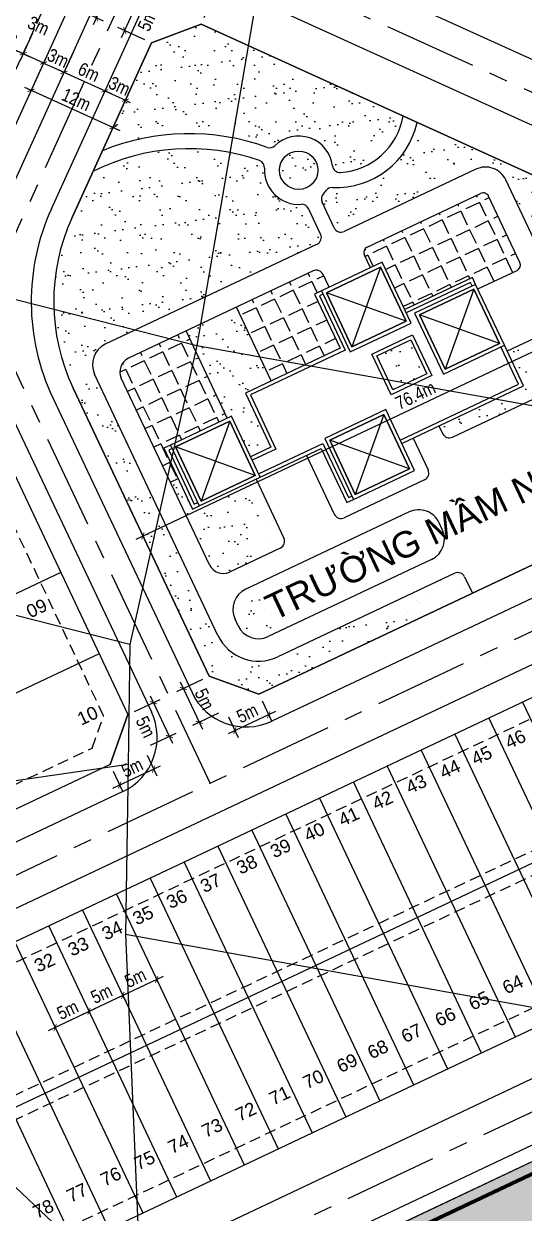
# Model space of a CAD drawing. Extents: x 597165 to 598689, y 1181586 to 1183364.
# Drawn here: x 597523.4 to 597590.2, y 1182711.4 to 1182870.2 of the extents above; entities that cross this region are included whole.
import ezdxf
from ezdxf.enums import TextEntityAlignment as Align

# ---------------------------------------------------------------- set-up
doc = ezdxf.new("R2010")
doc.units = 0
doc.header["$MEASUREMENT"] = 0
doc.linetypes.add('CENTER', pattern=[2, 1.25, -0.25, 0.25, -0.25])
doc.linetypes.add('DASHED', pattern=[0.75, 0.5, -0.25])
doc.layers.get('0').update_dxf_attribs({"linetype": 'CONTINUOUS'})
doc.layers.get('DEFPOINTS').update_dxf_attribs({"color": 8, "linetype": 'CONTINUOUS'})
for name, color, linetype in [('CGXD', 3, 'CONTINUOUS'), ('DIM-T', 7, 'CONTINUOUS'), ('DTEXT', 7, 'CONTINUOUS'), ('HA-CAY-XANH-KO', 3, 'CONTINUOUS'), ('HA-SAN', 41, 'CONTINUOUS'), ('NEN-HT', 8, 'CONTINUOUS'), ('NET-02', 2, 'CONTINUOUS'), ('NET-03', 3, 'CONTINUOUS'), ('NET-04', 4, 'CONTINUOUS'), ('NET-LE-CO', 3, 'CONTINUOUS'), ('NET-LENGOAI', 4, 'CONTINUOUS'), ('NET-LETRONG', 5, 'CONTINUOUS'), ('NET-LO-GIOI-DIEN-GIOI', 7, 'CENTER'), ('NET-PLO', 2, 'CONTINUOUS'), ('NET-TIM', 2, 'CENTER'), ('TEXT-SOLO', 7, 'CONTINUOUS')]:
    doc.layers.add(name, color=color, linetype=linetype)
doc.styles.add('AVO', font='VHELVEN.TTF')
doc.styles.add('VHEL-B', font='VHELVEB.TTF')
doc.styles.add('VHEL-C-R', font='VHELVCN.TTF')
doc.styles.add('VHEL-R', font='VHELVEN.TTF')
doc.dimstyles.new('TL1000', dxfattribs={"dimscale": 0, "dimtxt": 2, "dimasz": 0.7, "dimexe": 1, "dimexo": 1, "dimgap": 0.5, "dimtad": 1, "dimdec": 1, "dimzin": 12, "dimtxsty": 'VHEL-C-R', "dimblk1": 'ARCHTICK', "dimblk2": 'ARCHTICK', "dimsah": 1, "dimcen": -0.09, "dimdle": 1, "dimclrd": 256, "dimclre": 256, "dimclrt": 256, "dimazin": 3, "dimtfac": 0.005, "dimtdec": 1, "dimtix": 1, "dimtmove": 0, "dimatfit": 3, "dimtolj": 1, "dimtzin": 0})
pattern_1 = [(37.26582263, (0, 0), (-0.11023521, 3.854130278), [0, -3.04, 0, -3.4, 0, -3.25]), (7.26582263, (0, 0), (3.562592942, 5.629778284), [0, -1.64, 0, -2.74, 0, -1.05]), (327.26582263, (-2.46, 0.01), (6.228277961, -0.014137947), [0, -1, 0, -3.6, 0, -4.7]), (317.26582263, (-2.46, 0.01), (6.019377384, 1.73076346), [0, -0.5, 0, -2.36, 0, -2.7])]
pattern_2 = [(205.28251725, (241162.1506, 1186.709), (1.1744754434, -2.486585497), [2, -0.75]), (295.28251725, (241162.1506, 1186.709), (2.486585497, 1.1744754434), [2, -0.75])]

# ---------------------------------------------------------------- blocks, each defined once
blk = doc.blocks.new('_ARCHTICK')
at = {"color": 0, "linetype": 'BYBLOCK', "const_width": 0.15}
blk.add_lwpolyline([(-0.5, -0.5), (0.5, 0.5)], dxfattribs=at)
blk = doc.blocks.new('*D770')
at = {"linetype": 'BYBLOCK'}
for p, q in [((597515.55, 1182869.77), (597524.2, 1182865.84)), ((597524.53, 1182868.98), (597522.88, 1182865.34))]:
    blk.add_line(p, q, dxfattribs=at)
at = {"layer": 'DEFPOINTS', "color": 0, "linetype": 'BYBLOCK'}
for p in [(597518.11, 1182873), (597524.94, 1182869.89), (597523.29, 1182866.25)]:
    blk.add_point(p, dxfattribs=at)
at = {"linetype": 'BYBLOCK', "xscale": 0.7, "yscale": 0.7, "zscale": 0.7}
for p, rotation in [((597516.46, 1182869.35), 155.5697747363077), ((597523.29, 1182866.25), 335.5697747363077)]:
    blk.add_blockref('_ARCHTICK', p, dxfattribs=dict(at, rotation=rotation))
at = {"linetype": 'BYBLOCK', "insert": (597520.45, 1182869.07), "char_height": 1.75, "attachment_point": 5, "rotation": 335.5698, "style": 'VHEL-C-R'}
blk.add_mtext('\\A1;7.5m', dxfattribs=at)
blk = doc.blocks.new('*D769')
at = {"linetype": 'BYBLOCK'}
for p, q in [((597527.26, 1182867.73), (597525.61, 1182864.1)), ((597522.38, 1182866.67), (597526.02, 1182865.01))]:
    blk.add_line(p, q, dxfattribs=at)
at = {"layer": 'DEFPOINTS', "color": 0, "linetype": 'BYBLOCK'}
for p in [(597524.94, 1182869.89), (597527.67, 1182868.65), (597526.02, 1182865.01)]:
    blk.add_point(p, dxfattribs=at)
at = {"linetype": 'BYBLOCK', "xscale": 0.7, "yscale": 0.7, "zscale": 0.7}
for p, rotation in [((597523.29, 1182866.25), 155.5697747363077), ((597526.02, 1182865.01), 335.5697747363077)]:
    blk.add_blockref('_ARCHTICK', p, dxfattribs=dict(at, rotation=rotation))
at = {"linetype": 'BYBLOCK', "insert": (597525.34, 1182869.98), "char_height": 1.75, "attachment_point": 5, "rotation": 335.5698, "style": 'VHEL-C-R'}
blk.add_mtext('\\A1;3m', dxfattribs=at)
blk = doc.blocks.new('*D768')
at = {"linetype": 'BYBLOCK'}
for p, q in [((597527.26, 1182867.73), (597525.6, 1182864.09)), ((597526.02, 1182865), (597525.38, 1182865.29)), ((597529.99, 1182866.49), (597528.33, 1182862.85)), ((597526.02, 1182865), (597528.75, 1182863.76)), ((597528.75, 1182863.76), (597529.38, 1182863.47))]:
    blk.add_line(p, q, dxfattribs=at)
at = {"layer": 'DEFPOINTS', "color": 0, "linetype": 'BYBLOCK'}
for p in [(597527.67, 1182868.65), (597530.4, 1182867.4), (597528.75, 1182863.76)]:
    blk.add_point(p, dxfattribs=at)
at = {"linetype": 'BYBLOCK', "xscale": 0.7, "yscale": 0.7, "zscale": 0.7}
for p, rotation in [((597526.02, 1182865), 335.5524836834383), ((597528.75, 1182863.76), 155.5524836834383)]:
    blk.add_blockref('_ARCHTICK', p, dxfattribs=dict(at, rotation=rotation))
at = {"linetype": 'BYBLOCK', "insert": (597527.96, 1182865.65), "char_height": 1.75, "attachment_point": 5, "rotation": 335.5525, "style": 'VHEL-C-R'}
blk.add_mtext('\\A1;3m', dxfattribs=at)
blk = doc.blocks.new('*D767')
at = {"linetype": 'BYBLOCK'}
for p, q in [((597527.84, 1182864.18), (597535.12, 1182860.87)), ((597535.45, 1182864.01), (597533.8, 1182860.37))]:
    blk.add_line(p, q, dxfattribs=at)
at = {"layer": 'DEFPOINTS', "color": 0, "linetype": 'BYBLOCK'}
for p in [(597530.4, 1182867.4), (597535.86, 1182864.92), (597534.21, 1182861.28)]:
    blk.add_point(p, dxfattribs=at)
at = {"linetype": 'BYBLOCK', "xscale": 0.7, "yscale": 0.7, "zscale": 0.7}
for p, rotation in [((597528.75, 1182863.76), 155.5524836834383), ((597534.21, 1182861.28), 335.5524836834383)]:
    blk.add_blockref('_ARCHTICK', p, dxfattribs=dict(at, rotation=rotation))
at = {"linetype": 'BYBLOCK', "insert": (597532.06, 1182863.79), "char_height": 1.75, "attachment_point": 5, "rotation": 335.5525, "style": 'VHEL-C-R'}
blk.add_mtext('\\A1;6m', dxfattribs=at)
blk = doc.blocks.new('*D766')
at = {"linetype": 'BYBLOCK'}
for p, q in [((597538.18, 1182862.77), (597536.53, 1182859.13)), ((597534.21, 1182861.28), (597533.57, 1182861.57)), ((597534.21, 1182861.28), (597536.94, 1182860.04)), ((597536.94, 1182860.04), (597537.58, 1182859.75))]:
    blk.add_line(p, q, dxfattribs=at)
at = {"layer": 'DEFPOINTS', "color": 0, "linetype": 'BYBLOCK'}
for p in [(597535.86, 1182864.92), (597538.6, 1182863.68), (597536.94, 1182860.04)]:
    blk.add_point(p, dxfattribs=at)
at = {"linetype": 'BYBLOCK', "xscale": 0.7, "yscale": 0.7, "zscale": 0.7}
for p, rotation in [((597534.21, 1182861.28), 335.5524836834383), ((597536.94, 1182860.04), 155.5524836834383)]:
    blk.add_blockref('_ARCHTICK', p, dxfattribs=dict(at, rotation=rotation))
at = {"linetype": 'BYBLOCK', "insert": (597536.15, 1182861.93), "char_height": 1.75, "attachment_point": 5, "rotation": 335.5525, "style": 'VHEL-C-R'}
blk.add_mtext('\\A1;3m', dxfattribs=at)
blk = doc.blocks.new('*D765')
at = {"linetype": 'BYBLOCK'}
for p, q in [((597527.26, 1182867.73), (597523.95, 1182860.45)), ((597538.18, 1182862.77), (597534.87, 1182855.49)), ((597523.45, 1182861.78), (597536.2, 1182855.98))]:
    blk.add_line(p, q, dxfattribs=at)
at = {"layer": 'DEFPOINTS', "color": 0, "linetype": 'BYBLOCK'}
for p in [(597527.67, 1182868.65), (597538.6, 1182863.68), (597535.29, 1182856.4)]:
    blk.add_point(p, dxfattribs=at)
at = {"linetype": 'BYBLOCK', "xscale": 0.7, "yscale": 0.7, "zscale": 0.7}
for p, rotation in [((597524.36, 1182861.36), 155.5524836850022), ((597535.29, 1182856.4), 335.5524836850022)]:
    blk.add_blockref('_ARCHTICK', p, dxfattribs=dict(at, rotation=rotation))
at = {"linetype": 'BYBLOCK', "insert": (597530.39, 1182860.13), "char_height": 1.75, "attachment_point": 5, "rotation": 335.5525, "style": 'VHEL-C-R'}
blk.add_mtext('\\A1;12m', dxfattribs=at)
blk = doc.blocks.new('*D705')
at = {"linetype": 'BYBLOCK'}
blk.add_line((597526.66, 1182735.83), (597532.99, 1182738.82), dxfattribs=at)
at = {"layer": 'DEFPOINTS', "color": 0, "linetype": 'BYBLOCK'}
for p in [(597532.08, 1182738.39), (597532.08, 1182738.39), (597527.56, 1182736.25)]:
    blk.add_point(p, dxfattribs=at)
at = {"linetype": 'BYBLOCK', "xscale": 0.7, "yscale": 0.7, "zscale": 0.7}
for p, rotation in [((597532.08, 1182738.39), 25.28251725021094), ((597527.56, 1182736.25), 205.282517250211)]:
    blk.add_blockref('_ARCHTICK', p, dxfattribs=dict(at, rotation=rotation))
at = {"linetype": 'BYBLOCK', "insert": (597529.23, 1182738.58), "char_height": 1.75, "attachment_point": 5, "rotation": 25.2825, "style": 'VHEL-C-R'}
blk.add_mtext('\\A1;5m', dxfattribs=at)
blk = doc.blocks.new('*D704')
at = {"linetype": 'BYBLOCK'}
for p, q in [((597531.18, 1182737.96), (597537.51, 1182740.95)), ((597536.59, 1182740.54), (597537.03, 1182739.62))]:
    blk.add_line(p, q, dxfattribs=at)
at = {"layer": 'DEFPOINTS', "color": 0, "linetype": 'BYBLOCK'}
for p in [(597536.17, 1182741.45), (597536.6, 1182740.52), (597532.08, 1182738.39)]:
    blk.add_point(p, dxfattribs=at)
at = {"linetype": 'BYBLOCK', "xscale": 0.7, "yscale": 0.7, "zscale": 0.7}
for p, rotation in [((597536.6, 1182740.52), 25.28251725021094), ((597532.08, 1182738.39), 205.282517250211)]:
    blk.add_blockref('_ARCHTICK', p, dxfattribs=dict(at, rotation=rotation))
at = {"linetype": 'BYBLOCK', "insert": (597533.75, 1182740.72), "char_height": 1.75, "attachment_point": 5, "rotation": 25.2825, "style": 'VHEL-C-R'}
blk.add_mtext('\\A1;5m', dxfattribs=at)
blk = doc.blocks.new('*D703')
at = {"linetype": 'BYBLOCK'}
for p, q in [((597535.7, 1182740.1), (597542.03, 1182743.09)), ((597541.15, 1182742.59), (597541.55, 1182741.76)), ((597536.59, 1182740.54), (597537.03, 1182739.62))]:
    blk.add_line(p, q, dxfattribs=at)
at = {"layer": 'DEFPOINTS', "color": 0, "linetype": 'BYBLOCK'}
for p in [(597540.73, 1182743.5), (597536.17, 1182741.45), (597541.12, 1182742.66)]:
    blk.add_point(p, dxfattribs=at)
at = {"linetype": 'BYBLOCK', "xscale": 0.7, "yscale": 0.7, "zscale": 0.7}
for p, rotation in [((597541.12, 1182742.66), 25.28251725021094), ((597536.6, 1182740.52), 205.282517250211)]:
    blk.add_blockref('_ARCHTICK', p, dxfattribs=dict(at, rotation=rotation))
at = {"linetype": 'BYBLOCK', "insert": (597538.27, 1182742.85), "char_height": 1.75, "attachment_point": 5, "rotation": 25.2825, "style": 'VHEL-C-R'}
blk.add_mtext('\\A1;5m', dxfattribs=at)
blk = doc.blocks.new('*D658')
at = {"linetype": 'BYBLOCK'}
blk.add_line((597538.37, 1182801.43), (597609.25, 1182834.91), dxfattribs=at)
at = {"layer": 'DEFPOINTS', "color": 0, "linetype": 'BYBLOCK'}
for p in [(597608.35, 1182834.48), (597608.35, 1182834.48), (597539.28, 1182801.86)]:
    blk.add_point(p, dxfattribs=at)
at = {"linetype": 'BYBLOCK', "xscale": 0.7, "yscale": 0.7, "zscale": 0.7}
for p, rotation in [((597608.35, 1182834.48), 25.28251725417977), ((597539.28, 1182801.86), 205.2825172541798)]:
    blk.add_blockref('_ARCHTICK', p, dxfattribs=dict(at, rotation=rotation))
at = {"linetype": 'BYBLOCK', "insert": (597575.67, 1182820.64), "char_height": 1.75, "attachment_point": 5, "rotation": 25.2825, "style": 'VHEL-C-R'}
blk.add_mtext('\\A1;76.4m', dxfattribs=at)
blk = doc.blocks.new('*D612')
at = {"linetype": 'BYBLOCK'}
for p, q in [((597532.48, 1182876.81), (597536.06, 1182875.18)), ((597532.67, 1182870.13), (597535.57, 1182876.51)), ((597530.41, 1182872.26), (597533.99, 1182870.63))]:
    blk.add_line(p, q, dxfattribs=at)
at = {"layer": 'DEFPOINTS', "color": 0, "linetype": 'BYBLOCK'}
for p in [(597531.57, 1182877.22), (597535.15, 1182875.6), (597529.5, 1182872.67)]:
    blk.add_point(p, dxfattribs=at)
at = {"linetype": 'BYBLOCK', "xscale": 0.7, "yscale": 0.7, "zscale": 0.7}
for p, rotation in [((597535.15, 1182875.6), 65.55248368479997), ((597533.08, 1182871.05), 245.5524836848)]:
    blk.add_blockref('_ARCHTICK', p, dxfattribs=dict(at, rotation=rotation))
at = {"linetype": 'BYBLOCK', "insert": (597532.11, 1182874.23), "char_height": 1.75, "attachment_point": 5, "rotation": 65.5525, "style": 'VHEL-C-R'}
blk.add_mtext('\\A1;5m', dxfattribs=at)
blk = doc.blocks.new('*D595')
at = {"linetype": 'BYBLOCK'}
for p, q in [((597539.84, 1182772.58), (597541.13, 1182769.83)), ((597535.28, 1182768.17), (597541.61, 1182771.16)), ((597535.32, 1182770.44), (597536.61, 1182767.69))]:
    blk.add_line(p, q, dxfattribs=at)
at = {"layer": 'DEFPOINTS', "color": 0, "linetype": 'BYBLOCK'}
for p in [(597539.41, 1182773.48), (597534.89, 1182771.35), (597540.71, 1182770.73)]:
    blk.add_point(p, dxfattribs=at)
at = {"linetype": 'BYBLOCK', "xscale": 0.7, "yscale": 0.7, "zscale": 0.7}
for p, rotation in [((597540.71, 1182770.73), 25.28251725275693), ((597536.19, 1182768.6), 205.282517252757)]:
    blk.add_blockref('_ARCHTICK', p, dxfattribs=dict(at, rotation=rotation))
at = {"linetype": 'BYBLOCK', "insert": (597537.85, 1182770.93), "char_height": 1.75, "attachment_point": 5, "rotation": 25.2825, "style": 'VHEL-C-R'}
blk.add_mtext('\\A1;5m', dxfattribs=at)
blk = doc.blocks.new('*D594')
at = {"linetype": 'BYBLOCK'}
for p, q in [((597538.18, 1182778.43), (597541.59, 1182780.04)), ((597540.26, 1182780.52), (597543.25, 1182774.19)), ((597540.31, 1182773.91), (597543.73, 1182775.52))]:
    blk.add_line(p, q, dxfattribs=at)
at = {"layer": 'DEFPOINTS', "color": 0, "linetype": 'BYBLOCK'}
for p in [(597537.27, 1182778), (597542.82, 1182775.09), (597539.41, 1182773.48)]:
    blk.add_point(p, dxfattribs=at)
at = {"linetype": 'BYBLOCK', "xscale": 0.7, "yscale": 0.7, "zscale": 0.7}
for p, rotation in [((597540.69, 1182779.61), 115.2825172516175), ((597542.82, 1182775.09), 295.2825172516174)]:
    blk.add_blockref('_ARCHTICK', p, dxfattribs=dict(at, rotation=rotation))
at = {"linetype": 'BYBLOCK', "insert": (597539.64, 1182776.36), "char_height": 1.75, "attachment_point": 5, "rotation": 295.2825, "style": 'VHEL-C-R'}
blk.add_mtext('\\A1;5m', dxfattribs=at)
blk = doc.blocks.new('*D593')
at = {"linetype": 'BYBLOCK'}
for p, q in [((597555.21, 1182779.84), (597556.51, 1182777.09)), ((597556.98, 1182778.42), (597550.65, 1182775.43)), ((597550.69, 1182777.7), (597551.98, 1182774.95))]:
    blk.add_line(p, q, dxfattribs=at)
at = {"layer": 'DEFPOINTS', "color": 0, "linetype": 'BYBLOCK'}
for p in [(597554.78, 1182780.74), (597550.26, 1182778.61), (597551.56, 1182775.86)]:
    blk.add_point(p, dxfattribs=at)
at = {"linetype": 'BYBLOCK', "xscale": 0.7, "yscale": 0.7, "zscale": 0.7}
for p, rotation in [((597556.08, 1182777.99), 25.28251724920499), ((597551.56, 1182775.86), 205.2825172492049)]:
    blk.add_blockref('_ARCHTICK', p, dxfattribs=dict(at, rotation=rotation))
at = {"linetype": 'BYBLOCK', "insert": (597553.22, 1182778.19), "char_height": 1.75, "attachment_point": 5, "rotation": 25.2825, "style": 'VHEL-C-R'}
blk.add_mtext('\\A1;5m', dxfattribs=at)
blk = doc.blocks.new('*D592')
at = {"linetype": 'BYBLOCK'}
for p, q in [((597547.22, 1182782.7), (597543.77, 1182781.07)), ((597544.25, 1182782.4), (597547.24, 1182776.07)), ((597549.36, 1182778.18), (597545.91, 1182776.55))]:
    blk.add_line(p, q, dxfattribs=at)
at = {"layer": 'DEFPOINTS', "color": 0, "linetype": 'BYBLOCK'}
for p in [(597548.12, 1182783.13), (597550.26, 1182778.61), (597546.81, 1182776.98)]:
    blk.add_point(p, dxfattribs=at)
at = {"linetype": 'BYBLOCK', "xscale": 0.7, "yscale": 0.7, "zscale": 0.7}
for p, rotation in [((597544.68, 1182781.5), 115.2825172527569), ((597546.81, 1182776.98), 295.2825172527569)]:
    blk.add_blockref('_ARCHTICK', p, dxfattribs=dict(at, rotation=rotation))
at = {"linetype": 'BYBLOCK', "insert": (597547.51, 1182780.07), "char_height": 1.75, "attachment_point": 5, "rotation": 295.2825, "style": 'VHEL-C-R'}
blk.add_mtext('\\A1;5m', dxfattribs=at)
blk = doc.blocks.new('*D523')
at = {"linetype": 'BYBLOCK'}
for p, q in [((597542.91, 1182873.17), (597544.57, 1182876.81)), ((597549.61, 1182873.42), (597543.24, 1182876.31)), ((597547.46, 1182871.1), (597549.12, 1182874.74))]:
    blk.add_line(p, q, dxfattribs=at)
at = {"layer": 'DEFPOINTS', "color": 0, "linetype": 'BYBLOCK'}
for p in [(597544.15, 1182875.9), (597542.5, 1182872.26), (597547.05, 1182870.19)]:
    blk.add_point(p, dxfattribs=at)
at = {"linetype": 'BYBLOCK', "xscale": 0.7, "yscale": 0.7, "zscale": 0.7}
for p, rotation in [((597544.15, 1182875.9), 155.5524836847999), ((597548.7, 1182873.83), 335.5524836848)]:
    blk.add_blockref('_ARCHTICK', p, dxfattribs=dict(at, rotation=rotation))
at = {"linetype": 'BYBLOCK', "insert": (597545.79, 1182873.46), "char_height": 1.75, "attachment_point": 5, "rotation": 335.5525, "style": 'VHEL-C-R'}
blk.add_mtext('\\A1;5m', dxfattribs=at)
blk = doc.blocks.new('*D522')
at = {"linetype": 'BYBLOCK'}
for p, q in [((597536.44, 1182868.42), (597539.34, 1182874.79)), ((597541.59, 1182872.67), (597538.02, 1182874.29)), ((597539.52, 1182868.12), (597535.95, 1182869.74))]:
    blk.add_line(p, q, dxfattribs=at)
at = {"layer": 'DEFPOINTS', "color": 0, "linetype": 'BYBLOCK'}
for p in [(597538.93, 1182873.88), (597542.5, 1182872.26), (597540.43, 1182867.71)]:
    blk.add_point(p, dxfattribs=at)
at = {"linetype": 'BYBLOCK', "xscale": 0.7, "yscale": 0.7, "zscale": 0.7}
for p, rotation in [((597538.93, 1182873.88), 65.55248368115672), ((597536.86, 1182869.33), 245.5524836811567)]:
    blk.add_blockref('_ARCHTICK', p, dxfattribs=dict(at, rotation=rotation))
at = {"linetype": 'BYBLOCK', "insert": (597539.88, 1182870.7), "char_height": 1.75, "attachment_point": 5, "rotation": 65.5525, "style": 'VHEL-C-R'}
blk.add_mtext('\\A1;5m', dxfattribs=at)

msp = doc.modelspace()

# ---------------------------------------------------------------- hatches: boundary and pattern name
at = {"layer": 'HA-CAY-XANH-KO'}
h = msp.add_hatch(dxfattribs=at)
h.set_pattern_fill('AR-SAND', color=256, scale=2, angle=359.765823, style=0)
h.set_pattern_definition(pattern_1)
h.paths.add_polyline_path([(597547.0478, 1182870.1885), (597540.4268, 1182867.7061), (597533.8711, 1182853.2861, -0.19217568), (597556.4869, 1182853.5065, -0.73911382), (597564.6321, 1182850.3777, 0.3794863), (597574.029, 1182857.9223)])
h = msp.add_hatch(dxfattribs=at)
h.set_pattern_fill('AR-SAND', color=256, scale=2, angle=359.765823, style=0)
h.set_pattern_definition(pattern_1)
h.paths.add_polyline_path([(597586.9652, 1182852.0412), (597575.9002, 1182857.0716, -0.16188498), (597572.3217, 1182851.0637), (597575.0851, 1182846.735), (597583.7425, 1182850.8241, -0.17384279), (597585.7579, 1182851.0202)])
h = msp.add_hatch(dxfattribs=at)
h.set_pattern_fill('AR-SAND', color=256, scale=2, angle=359.765823, style=0)
h.set_pattern_definition(pattern_1)
h.paths.add_polyline_path([(597554.7808, 1182780.7421), (597583.2832, 1182794.2045), (597582.2478, 1182796.3966, 0.28902898), (597581.3477, 1182796.9695, 0.11179993), (597580.9165, 1182796.8737), (597557.2921, 1182785.7153, -0.41421356), (597549.3043, 1182788.5781), (597532.8293, 1182823.4587, -0.41421356), (597534.2607, 1182827.4526), (597562.5361, 1182840.8078, 0.41421356), (597563.0132, 1182842.1391), (597561.0768, 1182846.2389, -0.55038762), (597555.6272, 1182851.6943, 0.21111117), (597532.6106, 1182850.5134), (597529.7879, 1182844.3045, 0.22045914), (597529.9534, 1182821.5991), (597548.1243, 1182783.1278)])
h = msp.add_hatch(dxfattribs=at)
h.set_pattern_fill('AR-SAND', color=256, scale=2, angle=359.765823, style=0)
h.set_pattern_definition(pattern_1)
edge = h.paths.add_edge_path()
edge.add_arc((597560.0794, 1182850.6921), 2.5636, 0, 360)
h = msp.add_hatch(dxfattribs=at)
h.set_pattern_fill('AR-SAND', color=256, scale=2, angle=359.765823, style=0)
h.set_pattern_definition(pattern_1)
h.paths.add_polyline_path([(597605.7672, 1182839.9432), (597599.0801, 1182846.5336), (597586.9652, 1182852.0412), (597585.7579, 1182851.0202, -0.22422479), (597587.7364, 1182849.3927), (597600.3178, 1182822.7554), (597601.331, 1182823.4109, -0.11200201), (597600.9369, 1182825.1816, -0.69559583), (597608.1556, 1182827.8263), (597610.7098, 1182829.4788)])
h = msp.add_hatch(dxfattribs=at)
h.set_pattern_fill('AR-SAND', color=256, scale=2, angle=359.765823, style=0)
h.set_pattern_definition(pattern_1)
h.paths.add_polyline_path([(597572.0294, 1182850.8197), (597575.0851, 1182846.735), (597566.1529, 1182842.5161), (597564.8765, 1182842.8925), (597563.8536, 1182845.0428), (597563.1203, 1182846.6779), (597563.506, 1182847.6781), (597564.3, 1182848.3471), (597565.8959, 1182848.3972), (597568.5108, 1182848.9126), (597570.2154, 1182849.6306), (597571.5139, 1182850.4286)])
h = msp.add_hatch(dxfattribs=at)
h.set_pattern_fill('AR-SAND', color=256, scale=2, angle=359.765823, style=0)
h.set_pattern_definition(pattern_1)
h.paths.add_polyline_path([(597564.8339, 1182804.7606, 0.41421356), (597566.1652, 1182804.2835), (597576.8852, 1182809.3468, 0.41421356), (597577.3623, 1182810.6781), (597575.3584, 1182814.9208), (597573.8376, 1182814.2025), (597575.5459, 1182810.5857), (597567.408, 1182806.7419), (597566.5038, 1182806.3149), (597563.0872, 1182813.5486), (597561.1216, 1182812.6202)])
h.paths.add_polyline_path([(597554.3938, 1182809.4425), (597546.8113, 1182805.8611), (597545.9071, 1182805.434), (597543.9852, 1182809.503), (597542.9661, 1182809.0216), (597548.1732, 1182797.9973, 0.29013646), (597549.9816, 1182796.8514, 0.11076548), (597550.8358, 1182797.043), (597557.629, 1182800.2516, 0.42078537), (597558.0963, 1182801.603, -0.00559638), (597558.1061, 1182801.5829)])
h.paths.add_polyline_path([(597551.7756, 1182832.4075), (597545.0478, 1182829.2298), (597550.5501, 1182817.5804), (597551.1055, 1182817.8427), (597553.668, 1182812.4175), (597556.3806, 1182813.6987), (597552.964, 1182820.9324), (597556.4237, 1182822.5665)])
h = msp.add_hatch(dxfattribs=at)
h.set_pattern_fill('AR-SAND', color=256, scale=2, angle=359.765823, style=0)
h.set_pattern_definition(pattern_1)
h.paths.add_polyline_path([(597596.3138, 1182824.6767), (597594.9311, 1182827.604, 0.41421356), (597592.2685, 1182828.5583), (597587.9314, 1182826.5098), (597590.1134, 1182821.89), (597578.8177, 1182816.5547), (597579.2996, 1182815.5345, 0.41421356), (597580.6309, 1182815.0574), (597595.3595, 1182822.0141, 0.41421356)])
h = msp.add_hatch(dxfattribs=at)
h.set_pattern_fill('AR-SAND', color=256, scale=2, angle=359.765823, style=0)
h.set_pattern_definition(pattern_1)
h.paths.add_polyline_path([(597577.1775, 1182823.5216), (597575.0421, 1182828.0427), (597570.5211, 1182825.9072), (597572.6565, 1182821.3862)])
h = msp.add_hatch(dxfattribs=at)
h.set_pattern_fill('AR-SAND', color=256, scale=2, angle=359.765823, style=0)
h.set_pattern_definition(pattern_1)
h.paths.add_polyline_path([(597577.8268, 1182798.7322, 0.29013611), (597579.5456, 1182801.4448, 0.1107658), (597579.2582, 1182802.7261), (597578.8311, 1182803.6303, 0.41421356), (597574.8373, 1182805.0617), (597553.0212, 1182794.7574, 0.35782406), (597551.3921, 1182791.3172, 0.04911055), (597551.5898, 1182790.7636), (597552.0169, 1182789.8593, 0.41421356), (597556.0108, 1182788.428)])
h = msp.add_hatch(dxfattribs=at)
h.set_pattern_fill('AR-SAND', color=256, scale=2, angle=359.765823, style=0)
h.set_pattern_definition(pattern_1)
h.paths.add_polyline_path([(597653.6476, 1182725.6934, 0.42078511), (597655.5169, 1182731.0991, -0.00559617), (597655.5561, 1182731.0186), (597650.4311, 1182741.8691, 0.41421356), (597645.1059, 1182743.7776), (597443.964, 1182648.7734), (597439.3977, 1182646.6166, 0.41421356), (597437.4892, 1182641.2914), (597442.6142, 1182630.4409, 0.41421356), (597447.9394, 1182628.5323), (597452.5056, 1182630.6891)])
at = {"layer": 'HA-SAN', "ltscale": 0.5}
h = msp.add_hatch(dxfattribs=at)
h.set_pattern_fill('ANGLE,_O', color=256, scale=10, angle=-154.717483)
h.set_pattern_definition(pattern_2)
h.paths.add_polyline_path([(597583.2801, 1182836.3574), (597583.7072, 1182835.4532), (597583.9984, 1182834.8367), (597589.2397, 1182837.3123, 0.42078519), (597589.6136, 1182838.3935, -0.00559624), (597589.6214, 1182838.3774), (597585.4508, 1182847.2072, 0.29013646), (597584.7275, 1182847.6656, 0.11076548), (597584.3858, 1182847.589), (597569.2356, 1182840.4331, 0.42078511), (597568.8617, 1182839.352, -0.00559617), (597568.8539, 1182839.3681), (597569.6583, 1182837.665), (597571.2484, 1182838.4161), (597574.238, 1182832.0866)])
h = msp.add_hatch(dxfattribs=at)
h.set_pattern_fill('ANGLE,_O', color=256, scale=10, angle=-154.717483)
h.set_pattern_definition(pattern_2)
h.paths.add_polyline_path([(597545.0478, 1182829.2298), (597537.3504, 1182825.5941, 0.41421356), (597536.3961, 1182822.9316), (597542.9661, 1182809.0216), (597543.9852, 1182809.503), (597542.0634, 1182813.5719), (597542.9676, 1182813.999), (597550.5501, 1182817.5804)])
h.paths.add_polyline_path([(597556.4237, 1182822.5665), (597565.623, 1182826.9116), (597562.2063, 1182834.1453), (597563.1105, 1182834.5723), (597564.1446, 1182835.0608), (597563.3402, 1182836.7639, 0.29013646), (597562.436, 1182837.3368, 0.11076548), (597562.0089, 1182837.241), (597551.7756, 1182832.4075)])

# ---------------------------------------------------------------- linework, layer by layer
at = {"layer": 'CGXD', "linetype": 'DASHED', "ltscale": 3}
for points in [[(597421.5726, 1182923.9367), (597416.4845, 1182909.7725), (597521.3915, 1182862.0796), (597526.2574, 1182872.7828), (597524.6475, 1182877.0767)], [(597615.9793, 1182771.4929), (597609.1459, 1182785.9603), (597384.0291, 1182679.6321), (597382.3421, 1182674.9253), (597387.6655, 1182663.6547)], [(597636.7207, 1182760.2769), (597638.4076, 1182764.9837), (597633.0842, 1182776.2542), (597388.9467, 1182660.9421), (597394.2701, 1182649.6716), (597398.9769, 1182647.9846)]]:
    msp.add_lwpolyline(points, close=True, dxfattribs=at)
msp.add_lwpolyline([(597445.7225, 1182855.8362), (597441.4286, 1182854.2262), (597436.5627, 1182843.523), (597500.0534, 1182814.6588), (597521.8521, 1182768.5069), (597532.4833, 1182773.5283), (597534.0304, 1182777.8452), (597515.0259, 1182818.0814, 0.17754181), (597503.2574, 1182829.6796)], format="xyb", close=True, dxfattribs=at)
at = {"layer": 'NEN-HT', "linetype": 'CONTINUOUS'}
for p, q in [((597556.17, 1182883.76), (597546.47, 1182827.28)), ((597508.78, 1182836.89), (597546.47, 1182827.28)), ((597546.47, 1182827.28), (597537.54, 1182787.36)), ((597546.47, 1182827.28), (597621.9, 1182813.82)), ((597537.54, 1182787.36), (597514.33, 1182793.28)), ((597537.54, 1182787.36), (597537.31, 1182771.36)), ((597537.31, 1182771.36), (597517.03, 1182768.39)), ((597537.31, 1182771.36), (597536.97, 1182748.7)), ((597536.97, 1182748.7), (597539.04, 1182699.07)), ((597536.97, 1182748.7), (597612.41, 1182735.12)), ((597519.66, 1182717.37), (597539.04, 1182699.07))]:
    msp.add_line(p, q, dxfattribs=at)
at = {"layer": 'NET-02'}
for p, q in [((597571.0099, 1182837.7504), (597567.1928, 1182827.1001)), ((597574.4265, 1182830.5167), (597563.7762, 1182834.3338)), ((597583.4686, 1182834.7875), (597579.6516, 1182824.1372)), ((597586.8853, 1182827.5538), (597576.2349, 1182831.3709)), ((597571.4636, 1182818.0579), (597567.6466, 1182807.4076)), ((597550.8669, 1182817.1771), (597547.0499, 1182806.5267)), ((597574.8803, 1182810.8242), (597564.2299, 1182814.6413)), ((597554.2836, 1182809.9434), (597543.6332, 1182813.7604))]:
    msp.add_line(p, q, dxfattribs=at)
at = {"layer": 'NET-02', "ltscale": 0.5}
for points in [[(597563.1105, 1182834.5723), (597566.9543, 1182826.4344), (597575.0922, 1182830.2782), (597571.2484, 1182838.4161)], [(597575.5693, 1182831.6095), (597579.413, 1182823.4715), (597587.551, 1182827.3153), (597583.7072, 1182835.4532)], [(597575.0421, 1182828.0427), (597577.1775, 1182823.5216), (597572.6565, 1182821.3862), (597570.5211, 1182825.9072)], [(597542.9676, 1182813.999), (597546.8113, 1182805.8611), (597554.9492, 1182809.7048), (597551.1055, 1182817.8427)], [(597563.5643, 1182814.8799), (597567.408, 1182806.7419), (597575.5459, 1182810.5857), (597571.7022, 1182818.7236)]]:
    msp.add_lwpolyline(points, close=True, dxfattribs=at)
for points in [[(597583.7072, 1182835.4532), (597583.2801, 1182836.3574), (597574.238, 1182832.0866)], [(597563.1105, 1182834.5723), (597562.2063, 1182834.1453), (597565.623, 1182826.9116), (597552.964, 1182820.9324), (597556.3806, 1182813.6987), (597553.668, 1182812.4175)], [(597573.8376, 1182814.2025), (597590.1134, 1182821.89), (597587.551, 1182827.3153)], [(597542.9676, 1182813.999), (597542.0634, 1182813.5719), (597545.9071, 1182805.434), (597546.8113, 1182805.8611)], [(597554.9492, 1182809.7048), (597563.0872, 1182813.5486), (597566.5038, 1182806.3149), (597567.408, 1182806.7419)]]:
    msp.add_lwpolyline(points, dxfattribs=at)
at = {"layer": 'NET-03'}
for points in [[(597567.1928, 1182827.1001), (597563.7762, 1182834.3338), (597571.0099, 1182837.7504), (597574.4265, 1182830.5167)], [(597567.1928, 1182827.1001), (597563.7762, 1182834.3338), (597571.0099, 1182837.7504), (597574.4265, 1182830.5167)], [(597574.4265, 1182830.5167), (597567.1928, 1182827.1001), (597563.7762, 1182834.3338), (597571.0099, 1182837.7504)], [(597579.6516, 1182824.1372), (597576.2349, 1182831.3709), (597583.4686, 1182834.7875), (597586.8853, 1182827.5538)], [(597579.6516, 1182824.1372), (597576.2349, 1182831.3709), (597583.4686, 1182834.7875), (597586.8853, 1182827.5538)], [(597586.8853, 1182827.5538), (597579.6516, 1182824.1372), (597576.2349, 1182831.3709), (597583.4686, 1182834.7875)], [(597572.4179, 1182820.7205), (597569.8554, 1182826.1458), (597575.2807, 1182828.7083), (597577.8432, 1182823.283)], [(597572.4179, 1182820.7205), (597569.8554, 1182826.1458), (597575.2807, 1182828.7083), (597577.8432, 1182823.283)], [(597577.8432, 1182823.283), (597572.4179, 1182820.7205), (597569.8554, 1182826.1458), (597575.2807, 1182828.7083)], [(597567.6466, 1182807.4076), (597564.2299, 1182814.6413), (597571.4636, 1182818.0579), (597574.8803, 1182810.8242)], [(597567.6466, 1182807.4076), (597564.2299, 1182814.6413), (597571.4636, 1182818.0579), (597574.8803, 1182810.8242)], [(597574.8803, 1182810.8242), (597567.6466, 1182807.4076), (597564.2299, 1182814.6413), (597571.4636, 1182818.0579)], [(597547.0499, 1182806.5267), (597543.6332, 1182813.7604), (597550.8669, 1182817.1771), (597554.2836, 1182809.9434)], [(597547.0499, 1182806.5267), (597543.6332, 1182813.7604), (597550.8669, 1182817.1771), (597554.2836, 1182809.9434)], [(597554.2836, 1182809.9434), (597547.0499, 1182806.5267), (597543.6332, 1182813.7604), (597550.8669, 1182817.1771)]]:
    msp.add_lwpolyline(points, close=True, dxfattribs=at)
for points in [[(597583.2551, 1182835.2397), (597583.0416, 1182835.6918), (597574.4515, 1182831.6345)], [(597563.3241, 1182834.1202), (597562.8719, 1182833.9067), (597566.2886, 1182826.673), (597553.6296, 1182820.6938), (597557.0463, 1182813.4601), (597553.8815, 1182811.9654)], [(597573.6241, 1182814.6546), (597589.4478, 1182822.1286), (597587.0988, 1182827.1017)], [(597543.1811, 1182813.5469), (597542.729, 1182813.3334), (597546.1457, 1182806.0996), (597546.5978, 1182806.3132)], [(597554.7357, 1182810.1569), (597563.3257, 1182814.2142), (597566.7424, 1182806.9805), (597567.1945, 1182807.194)]]:
    msp.add_lwpolyline(points, dxfattribs=at)
at = {"layer": 'NET-04', "ltscale": 0.5}
for points in [[(597563.7762, 1182834.3338), (597567.1928, 1182827.1001), (597574.4265, 1182830.5167), (597571.0099, 1182837.7504)], [(597576.2349, 1182831.3709), (597579.6516, 1182824.1372), (597586.8853, 1182827.5538), (597583.4686, 1182834.7875)], [(597575.2807, 1182828.7083), (597577.8432, 1182823.283), (597572.4179, 1182820.7205), (597569.8554, 1182826.1458)], [(597564.2299, 1182814.6413), (597567.6466, 1182807.4076), (597574.8803, 1182810.8242), (597571.4636, 1182818.0579)], [(597543.6332, 1182813.7604), (597547.0499, 1182806.5267), (597554.2836, 1182809.9434), (597550.8669, 1182817.1771)]]:
    msp.add_lwpolyline(points, close=True, dxfattribs=at)
at = {"layer": 'NET-LE-CO', "ltscale": 0.5}
for p, q in [((597583.7425, 1182850.8241), (597566.1529, 1182842.5161)), ((597605.4926, 1182811.7994), (597587.7364, 1182849.3927)), ((597564.8216, 1182842.9932), (597563.2008, 1182846.4248)), ((597569.2356, 1182840.4331), (597584.3858, 1182847.589)), ((597589.6214, 1182838.3774), (597585.4508, 1182847.2072)), ((597563.0132, 1182842.1391), (597561.3924, 1182845.5707)), ((597562.5361, 1182840.8078), (597534.2607, 1182827.4526)), ((597569.6583, 1182837.665), (597568.8539, 1182839.3681)), ((597562.0089, 1182837.241), (597537.3504, 1182825.5941)), ((597564.1446, 1182835.0608), (597563.3402, 1182836.7639)), ((597583.9984, 1182834.8367), (597589.2397, 1182837.3123)), ((597556.4237, 1182822.5665), (597551.7756, 1182832.4075)), ((597550.5501, 1182817.5804), (597545.0478, 1182829.2298)), ((597592.2685, 1182828.5583), (597587.9314, 1182826.5098)), ((597549.3043, 1182788.5781), (597532.8293, 1182823.4587)), ((597548.1732, 1182797.9973), (597536.3961, 1182822.9316)), ((597580.6309, 1182815.0574), (597595.3595, 1182822.0141)), ((597578.8177, 1182816.5547), (597579.2996, 1182815.5345)), ((597575.3584, 1182814.9208), (597577.3623, 1182810.6781)), ((597561.1216, 1182812.6202), (597564.8339, 1182804.7606)), ((597543.9852, 1182809.503), (597542.9661, 1182809.0216)), ((597554.3938, 1182809.4425), (597558.1061, 1182801.5829)), ((597574.8373, 1182805.0617), (597553.0212, 1182794.7574)), ((597579.2582, 1182802.7261), (597578.8311, 1182803.6303)), ((597557.629, 1182800.2516), (597550.8358, 1182797.043)), ((597577.8268, 1182798.7322), (597556.0108, 1182788.428)), ((597580.9165, 1182796.8737), (597557.2921, 1182785.7153)), ((597582.2478, 1182796.3966), (597583.2832, 1182794.2045)), ((597552.0169, 1182789.8593), (597551.5898, 1182790.7636))]:
    msp.add_line(p, q, dxfattribs=at)
at = {"layer": 'NET-LE-CO'}
msp.add_line((597576.8852, 1182809.3468), (597566.1652, 1182804.2835), dxfattribs=at)
at = {"layer": 'NET-LE-CO', "ltscale": 0.5}
msp.add_circle((597560.0794, 1182850.6921), 2.5636, dxfattribs=at)
for centre, radius, start, end in [((597565.076, 1182859.4491), 9.0822, 273.715376, 350.322504), ((597565.076, 1182859.4491), 11.0822, 267.497206, 347.612199), ((597545.4551, 1182825.0621), 30.5087, 70.058299, 112.314651), ((597560.0794, 1182850.6921), 4.5636, 7.142326, 134.186466), ((597545.4551, 1182825.0621), 28.5087, 70.746157, 116.778719), ((597556.2016, 1182854.6816), 1, 250.058299, 314.186466), ((597554.5262, 1182851.0322), 1, 356.495371, 70.746157), ((597560.0794, 1182850.6921), 4.5636, 176.495371, 274.2141), ((597565.5997, 1182851.3838), 1, 187.142326, 273.715376), ((597585.0238, 1182848.1115), 3, 25.282517, 115.282517), ((597560.0794, 1182850.6921), 4.5636, 316.350935, 323.443698), ((597564.5484, 1182847.3784), 1, 87.497206, 143.443698), ((597564.105, 1182846.8519), 1, 136.350935, 205.282517), ((597584.7275, 1182846.8656), 0.8, 25.282517, 115.282517), ((597560.4882, 1182845.1436), 1, 25.282517, 94.2141), ((597565.7259, 1182843.4203), 1, 205.282517, 295.282517), ((597562.109, 1182841.712), 1, 295.282517, 25.282517), ((597569.5773, 1182839.7098), 0.8, 115.282517, 205.282517), ((597588.898, 1182838.0357), 0.8, 295.282517, 25.282517), ((597562.436, 1182836.3368), 1, 25.282517, 115.282517), ((597535.5419, 1182824.74), 3, 115.282517, 205.282517), ((597538.2045, 1182823.7857), 2, 115.282517, 205.282517), ((597580.2038, 1182815.9616), 1, 205.282517, 295.282517), ((597576.4581, 1182810.251), 1, 295.282517, 25.282517), ((597576.1185, 1182802.349), 3, 25.282517, 115.282517), ((597565.7381, 1182805.1877), 1, 205.282517, 295.282517), ((597576.5456, 1182801.4448), 3, 295.282517, 25.282517), ((597557.2019, 1182801.1558), 1, 295.282517, 25.282517), ((597549.9816, 1182798.8514), 2, 205.282517, 295.282517), ((597581.3436, 1182795.9695), 1, 25.282517, 115.282517), ((597554.3025, 1182792.0448), 3, 115.282517, 205.282517), ((597554.7296, 1182791.1406), 3, 205.282517, 295.282517), ((597554.7296, 1182791.1406), 6, 205.282517, 295.282517)]:
    msp.add_arc(centre, radius, start, end, dxfattribs=at)
at = {"layer": 'NET-LENGOAI', "ltscale": 20}
for p, q in [((597384.8181, 1182959.3203), (597603.6654, 1182859.8278)), ((597602.2196, 1182851.6972), (597549.5309, 1182875.6506)), ((597519.8179, 1182844.1206), (597533.4753, 1182874.1619)), ((597527.0569, 1182845.5461), (597538.9373, 1182871.6787)), ((597520.4512, 1182820.6439), (597540.4135, 1182778.3798)), ((597527.2408, 1182820.3179), (597545.8388, 1182780.9423)), ((597616.9686, 1182805.6912), (597556.4892, 1182777.1253)), ((597620.3852, 1182798.4575), (597379.4125, 1182684.6401)), ((597536.5965, 1182767.7295), (597509.4701, 1182754.917)), ((597400.7666, 1182639.4295), (597641.7393, 1182753.2468)), ((597442.1597, 1182650.133), (597640.6349, 1182743.8777))]:
    msp.add_line(p, q, dxfattribs=at)
for centre, radius, start, end in [((597554.3671, 1182833.1303), 30, 155.552484, 205.282517), ((597553.0725, 1182784.359), 8, 205.282517, 295.282517), ((597533.1798, 1182774.9632), 8, 295.282517, 25.282517)]:
    msp.add_arc(centre, radius, start, end, dxfattribs=at)
at = {"layer": 'NET-LETRONG'}
for p, q in [((597517.0869, 1182845.3622), (597529.5027, 1182872.6724)), ((597540.4268, 1182867.7061), (597547.0478, 1182870.1885)), ((597547.0478, 1182870.1885), (597540.4268, 1182867.7061)), ((597547.0478, 1182870.1885), (597599.0801, 1182846.5336)), ((597599.0801, 1182846.5336), (597547.0478, 1182870.1885)), ((597529.7879, 1182844.3045), (597540.4268, 1182867.7061)), ((597548.1243, 1182783.1278), (597529.9534, 1182821.5991)), ((597614.8081, 1182809.0945), (597554.7808, 1182780.7421)), ((597554.7808, 1182780.7421), (597614.8081, 1182809.0945)), ((597621.6414, 1182794.6271), (597544.7833, 1182758.3251)), ((597548.1243, 1182783.1278), (597554.7808, 1182780.7421)), ((597554.7808, 1182780.7421), (597548.1243, 1182783.1278)), ((597537.2738, 1182778.0028), (597534.8881, 1182771.3463)), ((597534.8881, 1182771.3463), (597507.7618, 1182758.5339)), ((597544.7833, 1182758.3251), (597454.362, 1182715.6169)), ((597561.8666, 1182722.1566), (597638.7247, 1182758.4586)), ((597443.964, 1182648.7734), (597645.1059, 1182743.7776)), ((597645.1059, 1182743.7776), (597443.964, 1182648.7734)), ((597471.4453, 1182679.4484), (597561.8666, 1182722.1566))]:
    msp.add_line(p, q, dxfattribs=at)
at = {"layer": 'NET-LETRONG', "ltscale": 20}
for p, q in [((597540.4268, 1182867.7061), (597529.7879, 1182844.3045)), ((597529.9534, 1182821.5991), (597548.1243, 1182783.1278)), ((597517.7385, 1182819.3626), (597537.2738, 1182778.0028)), ((597534.8881, 1182771.3463), (597537.2738, 1182778.0028))]:
    msp.add_line(p, q, dxfattribs=at)
msp.add_arc((597554.3671, 1182833.1303), 27, 155.552484, 205.282517, dxfattribs=at)
at = {"layer": 'NET-LO-GIOI-DIEN-GIOI', "ltscale": 20, "const_width": 0.5}
msp.add_lwpolyline([(598248.7143, 1183027.2178), (597268.9157, 1182564.4349)], dxfattribs=at)
at = {"layer": 'NET-PLO'}
for p, q in [((597528.3051, 1182796.9913), (597492.1366, 1182779.908)), ((597533.4301, 1182786.1407), (597497.2615, 1182769.0574)), ((597589.994, 1182779.6792), (597607.0773, 1182743.5107)), ((597634.7041, 1182778.6783), (597386.0456, 1182661.2307)), ((597585.4729, 1182777.5438), (597602.5562, 1182741.3753)), ((597580.9519, 1182775.4084), (597598.0351, 1182739.2399)), ((597576.4308, 1182773.273), (597593.5141, 1182737.1045)), ((597571.9097, 1182771.1376), (597588.993, 1182734.9691)), ((597567.3887, 1182769.0022), (597584.4719, 1182732.8337)), ((597562.8676, 1182766.8668), (597579.9509, 1182730.6983)), ((597558.3465, 1182764.7314), (597575.4298, 1182728.5628)), ((597553.8255, 1182762.596), (597570.9087, 1182726.4274)), ((597549.3044, 1182760.4605), (597566.3877, 1182724.292)), ((597544.7833, 1182758.3251), (597561.8666, 1182722.1566)), ((597540.2623, 1182756.1897), (597557.3456, 1182720.0212)), ((597535.7412, 1182754.0543), (597552.8245, 1182717.8858)), ((597531.2201, 1182751.9189), (597548.3034, 1182715.7504)), ((597526.6991, 1182749.7835), (597543.7824, 1182713.615)), ((597522.178, 1182747.6481), (597539.2613, 1182711.4796)), ((597517.6569, 1182745.5127), (597534.7402, 1182709.3442)), ((597513.1359, 1182743.3773), (597530.2192, 1182707.2087))]:
    msp.add_line(p, q, dxfattribs=at)
at = {"layer": 'NET-TIM', "ltscale": 10}
for p, q in [((597295.449, 1182585.2617), (598110.7818, 1182970.3634)), ((597619.7611, 1182848.1165), (597383.1627, 1182955.6789)), ((597517.9965, 1182832.8653), (597541.1726, 1182883.8444)), ((597517.9965, 1182832.8653), (597548.2511, 1182768.8105)), ((597636.309, 1182810.4024), (597377.7041, 1182688.257))]:
    msp.add_line(p, q, dxfattribs=at)

# ---------------------------------------------------------------- texts
at = {"layer": 'DTEXT'}
for s, height, style, p in [('TRÖÔØNG MAÀM NON 1', 3.5, 'VHEL-R', (597556.7336, 1182790.4761)), ('H  AØ  N  H           L  A  N  G               T  U  Y  EÁ  N         Ñ  I  EÄ  N       1  1  0   K V', 3, 'VHEL-B', (597482.8314, 1182649.2563))]:
    msp.add_text(s, height=height, rotation=25.282517, dxfattribs=dict(at, style=style)).set_placement(p)
at = {"layer": 'TEXT-SOLO', "color": 3, "style": 'AVO'}
for s, p in [('09', (597525.4672, 1182791.4182)), ('10', (597532.2675, 1182777.0879)), ('46', (597589.3903, 1182773.9495)), ('45', (597584.8877, 1182771.7754)), ('44', (597580.6493, 1182769.9532)), ('43', (597576.1467, 1182767.955)), ('42', (597571.6442, 1182765.7809)), ('41', (597567.1416, 1182763.6068)), ('40', (597562.5448, 1182761.5545)), ('39', (597558.0423, 1182759.3804)), ('38', (597553.5397, 1182757.2063)), ('37', (597548.6973, 1182754.7421)), ('36', (597544.1761, 1182752.6073)), ('35', (597539.6735, 1182750.4331)), ('34', (597535.5506, 1182748.4113)), ('33', (597531.0327, 1182746.2693)), ('32', (597526.5148, 1182744.1272)), ('64', (597589.0472, 1182741.2111)), ('65', (597584.5417, 1182739.0429)), ('66', (597580.0363, 1182736.8748)), ('67', (597575.5309, 1182734.7066)), ('68', (597571.0254, 1182732.5384)), ('69', (597566.92, 1182730.7131)), ('70', (597562.4125, 1182728.5493)), ('71', (597557.9049, 1182726.3856)), ('72', (597553.3973, 1182724.2219)), ('73', (597548.8897, 1182722.0581)), ('74', (597544.3821, 1182719.8944)), ('75', (597539.8746, 1182717.7307)), ('76', (597535.367, 1182715.5669)), ('77', (597530.8594, 1182713.4032)), ('78', (597526.3518, 1182711.2395))]:
    msp.add_text(s, height=1.75, rotation=25.282517, dxfattribs=at).set_placement(p, align=Align.CENTER)

# ---------------------------------------------------------------- dimensions: what is measured, and where the dimension line sits
at = {"layer": 'DIM-T'}
for base, p1, p2, angle, override, picture, middle, dimtype in [((597535.1517, 1182875.5967), (597529.5027, 1182872.6724), (597531.572, 1182877.2241), 65.552484, {"dimscale": 1, "dimtxt": 1.75, "dimpost": 'm'}, '*D612', (597532.1149, 1182874.2311), 161), ((597544.1515, 1182875.8992), (597547.0478, 1182870.1885), (597542.4961, 1182872.2578), 155.552484, {"dimscale": 1, "dimtxt": 1.75, "dimpost": 'm'}, '*D523', (597545.7911, 1182873.458), 161), ((597538.9255, 1182873.8811), (597540.4268, 1182867.7061), (597542.4961, 1182872.2578), 65.552484, {"dimscale": 1, "dimtxt": 1.75, "dimpost": 'm'}, '*D522', (597539.8839, 1182870.6991), 161), ((597526.0208, 1182865.0107), (597524.9408, 1182869.8869), (597527.6719, 1182868.6453), 335.569775, {"dimscale": 1, "dimtxt": 1.75, "dimpost": 'm', "dimse1": 1}, '*D769', (597525.3408, 1182869.9755), 160), ((597608.3461, 1182834.4832), (597539.2766, 1182801.8601), (597608.3461, 1182834.4832), 25.282517, {"dimscale": 1, "dimtxt": 1.75, "dimpost": 'm', "dimse1": 1}, '*D658', (597575.6707, 1182820.6433), 161), ((597546.8131, 1182776.9788), (597548.1243, 1182783.1278), (597550.2598, 1182778.6067), 295.282517, {"dimscale": 1, "dimtxt": 1.75, "dimpost": 'm'}, '*D592', (597547.5146, 1182780.075), 161), ((597542.8221, 1182775.0938), (597537.2738, 1182778.0028), (597539.4092, 1182773.4817), 295.282517, {"dimscale": 1, "dimtxt": 1.75, "dimpost": 'm'}, '*D594', (597539.6399, 1182776.3555), 161)]:
    dim = msp.add_linear_dim(base=base, p1=p1, p2=p2, angle=angle, dimstyle='TL1000', override=override, dxfattribs=at)
    dim.commit()
    dim.dimension.update_dxf_attribs({"geometry": picture, "text_midpoint": middle, "dimtype": dimtype})
for base, p1, p2, angle, picture, middle in [((597523.2894, 1182866.2515), (597518.1146, 1182872.9955), (597524.9408, 1182869.8869), 335.569775, '*D770', (597520.4513, 1182869.0715)), ((597534.2095, 1182861.2792), (597530.4029, 1182867.4037), (597535.8649, 1182864.9206), 335.552484, '*D767', (597532.0553, 1182863.7895)), ((597536.9405, 1182860.0376), (597535.8649, 1182864.9206), (597538.596, 1182863.679), 335.552484, '*D766', (597536.1518, 1182861.9271))]:
    dim = msp.add_linear_dim(base=base, p1=p1, p2=p2, angle=angle, dimstyle='TL1000', override={"dimscale": 1, "dimtxt": 1.75, "dimpost": 'm', "dimse1": 1}, dxfattribs=at)
    dim.commit()
    dim.dimension.update_dxf_attribs({"geometry": picture, "text_midpoint": middle})
for p1, p2, distance, picture, middle in [((597527.6719, 1182868.6453), (597538.596, 1182863.679), -8, '*D765', (597530.3921, 1182860.1311)), ((597527.6719, 1182868.6453), (597530.4029, 1182867.4037), -4, '*D768', (597527.9587, 1182865.6519)), ((597554.7808, 1182780.7421), (597550.2598, 1182778.6067), 3.0387, '*D593', (597553.2228, 1182778.187)), ((597534.8881, 1182771.3463), (597539.4092, 1182773.4817), -3.0387, '*D595', (597537.8512, 1182770.9266))]:
    dim = msp.add_aligned_dim(p1=p1, p2=p2, distance=distance, dimstyle='TL1000', override={"dimscale": 1, "dimtxt": 1.75, "dimpost": 'm'}, dxfattribs=at)
    dim.commit()
    dim.dimension.update_dxf_attribs({"geometry": picture, "text_midpoint": middle})
at = {"layer": 'DIM-T', "color": 1}
for base, p1, p2, picture, middle in [((597541.1233, 1182742.6593), (597536.1668, 1182741.4458), (597540.7272, 1182743.498), '*D703', (597538.2676, 1182742.8518)), ((597536.6023, 1182740.5239), (597532.0812, 1182738.3885), (597536.1668, 1182741.4458), '*D704', (597533.7465, 1182740.7164)), ((597532.0812, 1182738.3885), (597527.5602, 1182736.2531), (597532.0812, 1182738.3885), '*D705', (597529.2255, 1182738.581))]:
    dim = msp.add_linear_dim(base=base, p1=p1, p2=p2, angle=205.282517, dimstyle='TL1000', override={"dimscale": 1, "dimtxt": 1.75, "dimdsep": 46, "dimpost": 'm'}, dxfattribs=at)
    dim.commit()
    dim.dimension.update_dxf_attribs({"geometry": picture, "text_midpoint": middle})

doc.saveas('drawing.dxf')
